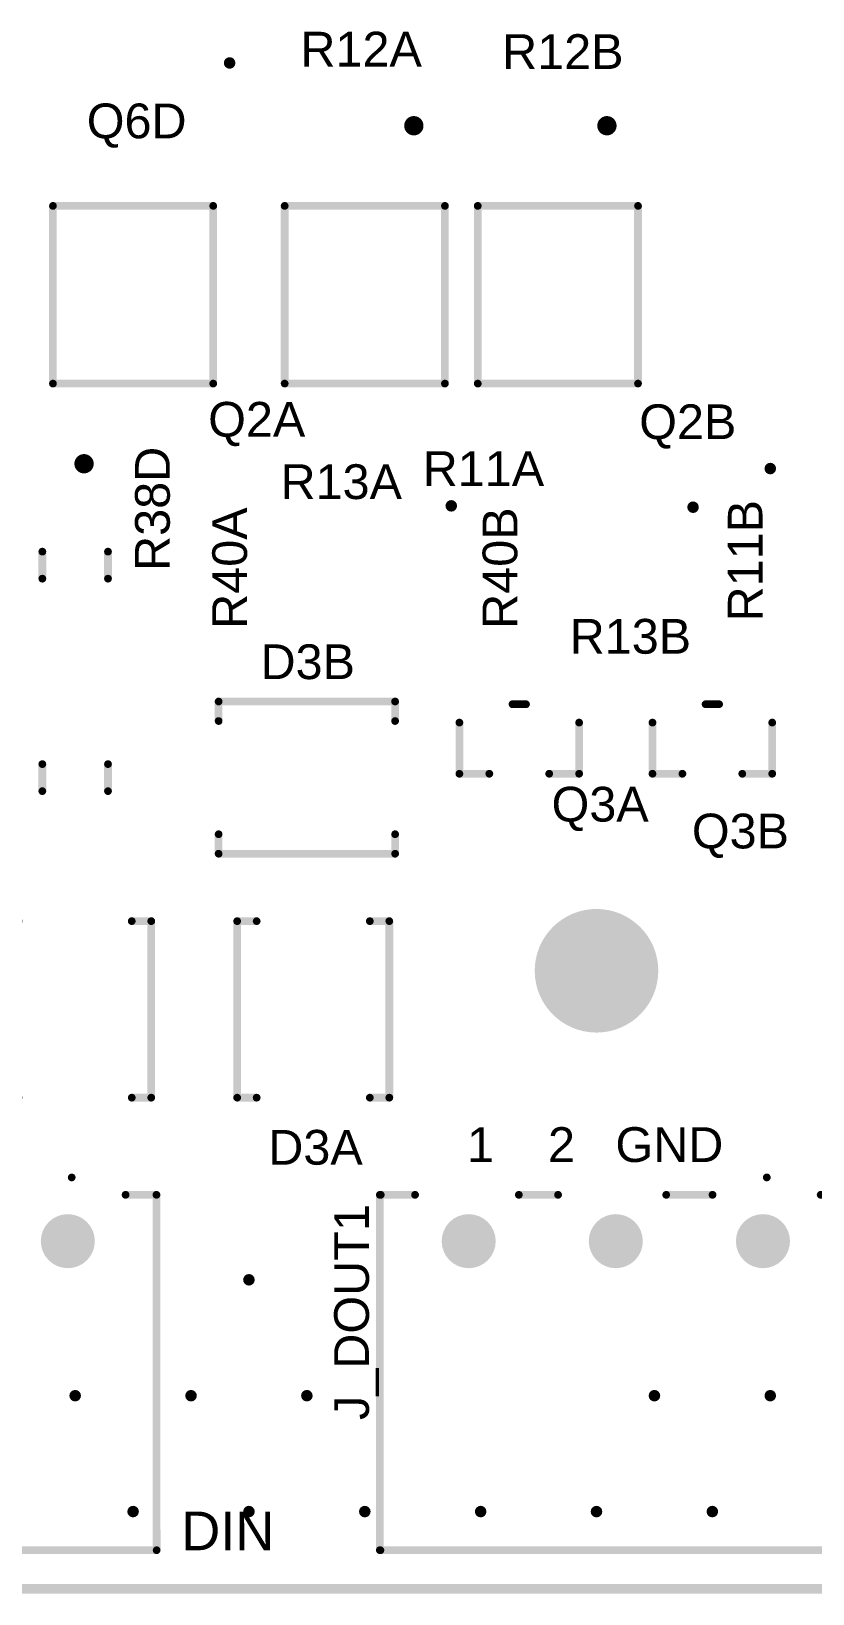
# Model space of a CAD drawing. Header units: inches. Extents: x 10 to 190, y 10 to 91.
# Drawn here: x 127.86 to 148.1, y 9.87 to 50.32 of the extents above; entities that cross this region are included whole.
import ezdxf

# ---------------------------------------------------------------- set-up
doc = ezdxf.new("R2010")
doc.units = ezdxf.units.IN
for name, color, linetype in [('Board Outline', 216, 'Continuous'), ('Pad Holes', 156, 'Continuous'), ('Top Overlay', 2, 'Continuous'), ('Via Holes', 16, 'Continuous')]:
    doc.layers.add(name, color=color, linetype=linetype)
doc.styles.add('Arial', font='', dxfattribs={"height": 0.2})
doc.styles.get('Arial').set_extended_font_data('Arial')

# ---------------------------------------------------------------- blocks, each defined once
blk = doc.blocks.new('FP_LTV_356T_D_MFG_60')
at = {"layer": 'Top Overlay'}
for points in [[(-2.3, -2.075, 0.2, 0.2, 0), (-2.3, 2.075, 0.2, 0.2, 0)], [(2.3, 2.075, 0.2, 0.2, 0), (-2.3, 2.075, 0.2, 0.2, 0)], [(2.3, -2.075, 0.2, 0.2, 0), (2.3, 2.075, 0.2, 0.2, 0)], [(2.3, -2.075, 0.2, 0.2, 0), (-2.3, -2.075, 0.2, 0.2, 0)]]:
    blk.add_lwpolyline(points, format="xyseb", dxfattribs=at)
for points in [[(-2.35, 2.075, 0.1, 0.1, 1), (-2.25, 2.075, 0.1, 0.1, 1)], [(-2.35, 2.075, 0.1, 0.1, 1), (-2.25, 2.075, 0.1, 0.1, 1)], [(2.25, 2.075, 0.1, 0.1, 1), (2.35, 2.075, 0.1, 0.1, 1)], [(2.25, 2.075, 0.1, 0.1, 1), (2.35, 2.075, 0.1, 0.1, 1)], [(-4.25, 1.27, 0.25, 0.25, 1), (-4.5, 1.27, 0.25, 0.25, 1)], [(-4.563, 1.27, 0.125, 0.125, 1), (-4.438, 1.27, 0.125, 0.125, 1)], [(-4.312, 1.27, 0.125, 0.125, 1), (-4.187, 1.27, 0.125, 0.125, 1)], [(-2.35, -2.075, 0.1, 0.1, 1), (-2.25, -2.075, 0.1, 0.1, 1)], [(-2.35, -2.075, 0.1, 0.1, 1), (-2.25, -2.075, 0.1, 0.1, 1)], [(2.25, -2.075, 0.1, 0.1, 1), (2.35, -2.075, 0.1, 0.1, 1)], [(2.25, -2.075, 0.1, 0.1, 1), (2.35, -2.075, 0.1, 0.1, 1)]]:
    blk.add_lwpolyline(points, format="xyseb", close=True, dxfattribs=at)
blk = doc.blocks.new('FP_LTV_356T_D_MFG_61')
at = {"layer": 'Top Overlay'}
for points in [[(-2.3, -2.075, 0.2, 0.2, 0), (-2.3, 2.075, 0.2, 0.2, 0)], [(2.3, 2.075, 0.2, 0.2, 0), (-2.3, 2.075, 0.2, 0.2, 0)], [(2.3, -2.075, 0.2, 0.2, 0), (2.3, 2.075, 0.2, 0.2, 0)], [(2.3, -2.075, 0.2, 0.2, 0), (-2.3, -2.075, 0.2, 0.2, 0)]]:
    blk.add_lwpolyline(points, format="xyseb", dxfattribs=at)
for points in [[(-2.35, 2.075, 0.1, 0.1, 1), (-2.25, 2.075, 0.1, 0.1, 1)], [(-2.35, 2.075, 0.1, 0.1, 1), (-2.25, 2.075, 0.1, 0.1, 1)], [(2.25, 2.075, 0.1, 0.1, 1), (2.35, 2.075, 0.1, 0.1, 1)], [(2.25, 2.075, 0.1, 0.1, 1), (2.35, 2.075, 0.1, 0.1, 1)], [(-4.25, 1.27, 0.25, 0.25, 1), (-4.5, 1.27, 0.25, 0.25, 1)], [(-4.563, 1.27, 0.125, 0.125, 1), (-4.438, 1.27, 0.125, 0.125, 1)], [(-4.312, 1.27, 0.125, 0.125, 1), (-4.187, 1.27, 0.125, 0.125, 1)], [(-2.35, -2.075, 0.1, 0.1, 1), (-2.25, -2.075, 0.1, 0.1, 1)], [(-2.35, -2.075, 0.1, 0.1, 1), (-2.25, -2.075, 0.1, 0.1, 1)], [(2.25, -2.075, 0.1, 0.1, 1), (2.35, -2.075, 0.1, 0.1, 1)], [(2.25, -2.075, 0.1, 0.1, 1), (2.35, -2.075, 0.1, 0.1, 1)]]:
    blk.add_lwpolyline(points, format="xyseb", close=True, dxfattribs=at)
blk = doc.blocks.new('FP_LTV_356T_D_MFG_62')
at = {"layer": 'Top Overlay'}
for points in [[(-2.3, 2.075, 0.2, 0.2, 0), (2.3, 2.075, 0.2, 0.2, 0)], [(-2.3, 2.075, 0.2, 0.2, 0), (-2.3, -2.075, 0.2, 0.2, 0)], [(2.3, 2.075, 0.2, 0.2, 0), (2.3, -2.075, 0.2, 0.2, 0)], [(-2.3, -2.075, 0.2, 0.2, 0), (2.3, -2.075, 0.2, 0.2, 0)]]:
    blk.add_lwpolyline(points, format="xyseb", dxfattribs=at)
for points in [[(-2.35, 2.075, 0.1, 0.1, 1), (-2.25, 2.075, 0.1, 0.1, 1)], [(-2.35, 2.075, 0.1, 0.1, 1), (-2.25, 2.075, 0.1, 0.1, 1)], [(2.25, 2.075, 0.1, 0.1, 1), (2.35, 2.075, 0.1, 0.1, 1)], [(2.25, 2.075, 0.1, 0.1, 1), (2.35, 2.075, 0.1, 0.1, 1)], [(-4.25, 1.27, 0.25, 0.25, 1), (-4.5, 1.27, 0.25, 0.25, 1)], [(-4.563, 1.27, 0.125, 0.125, 1), (-4.438, 1.27, 0.125, 0.125, 1)], [(-4.312, 1.27, 0.125, 0.125, 1), (-4.187, 1.27, 0.125, 0.125, 1)], [(-2.35, -2.075, 0.1, 0.1, 1), (-2.25, -2.075, 0.1, 0.1, 1)], [(-2.35, -2.075, 0.1, 0.1, 1), (-2.25, -2.075, 0.1, 0.1, 1)], [(2.25, -2.075, 0.1, 0.1, 1), (2.35, -2.075, 0.1, 0.1, 1)], [(2.25, -2.075, 0.1, 0.1, 1), (2.35, -2.075, 0.1, 0.1, 1)]]:
    blk.add_lwpolyline(points, format="xyseb", close=True, dxfattribs=at)
blk = doc.blocks.new('FP_SMBJ30CAHE3_52_MFG_70')
at = {"layer": 'Top Overlay'}
for points in [[(-2.285, 1.465, 0.2, 0.2, 0), (-2.285, 1.97, 0.2, 0.2, 0)], [(2.285, 1.97, 0.2, 0.2, 0), (-2.285, 1.97, 0.2, 0.2, 0)], [(2.285, 1.465, 0.2, 0.2, 0), (2.285, 1.97, 0.2, 0.2, 0)], [(-2.285, -1.97, 0.2, 0.2, 0), (-2.285, -1.465, 0.2, 0.2, 0)], [(2.285, -1.97, 0.2, 0.2, 0), (2.285, -1.465, 0.2, 0.2, 0)], [(2.285, -1.97, 0.2, 0.2, 0), (-2.285, -1.97, 0.2, 0.2, 0)]]:
    blk.add_lwpolyline(points, format="xyseb", dxfattribs=at)
for points in [[(-2.335, 1.97, 0.1, 0.1, 1), (-2.235, 1.97, 0.1, 0.1, 1)], [(-2.335, 1.97, 0.1, 0.1, 1), (-2.235, 1.97, 0.1, 0.1, 1)], [(2.235, 1.97, 0.1, 0.1, 1), (2.335, 1.97, 0.1, 0.1, 1)], [(2.235, 1.97, 0.1, 0.1, 1), (2.335, 1.97, 0.1, 0.1, 1)], [(-2.335, 1.465, 0.1, 0.1, 1), (-2.235, 1.465, 0.1, 0.1, 1)], [(2.235, 1.465, 0.1, 0.1, 1), (2.335, 1.465, 0.1, 0.1, 1)], [(-2.335, -1.465, 0.1, 0.1, 1), (-2.235, -1.465, 0.1, 0.1, 1)], [(2.235, -1.465, 0.1, 0.1, 1), (2.335, -1.465, 0.1, 0.1, 1)], [(-2.335, -1.97, 0.1, 0.1, 1), (-2.235, -1.97, 0.1, 0.1, 1)], [(-2.335, -1.97, 0.1, 0.1, 1), (-2.235, -1.97, 0.1, 0.1, 1)], [(2.235, -1.97, 0.1, 0.1, 1), (2.335, -1.97, 0.1, 0.1, 1)], [(2.235, -1.97, 0.1, 0.1, 1), (2.335, -1.97, 0.1, 0.1, 1)]]:
    blk.add_lwpolyline(points, format="xyseb", close=True, dxfattribs=at)
blk = doc.blocks.new('RESC3216X70X50ML20T25_117')
at = {"layer": 'Top Overlay'}
for points in [[(-0.35, 0.85, 0.2, 0.2, 0), (0.35, 0.85, 0.2, 0.2, 0)], [(-0.35, -0.85, 0.2, 0.2, 0), (0.35, -0.85, 0.2, 0.2, 0)]]:
    blk.add_lwpolyline(points, format="xyseb", dxfattribs=at)
for points in [[(-0.4, 0.85, 0.1, 0.1, 1), (-0.3, 0.85, 0.1, 0.1, 1)], [(0.3, 0.85, 0.1, 0.1, 1), (0.4, 0.85, 0.1, 0.1, 1)], [(-0.4, -0.85, 0.1, 0.1, 1), (-0.3, -0.85, 0.1, 0.1, 1)], [(0.3, -0.85, 0.1, 0.1, 1), (0.4, -0.85, 0.1, 0.1, 1)]]:
    blk.add_lwpolyline(points, format="xyseb", close=True, dxfattribs=at)
blk = doc.blocks.new('RESC3216X70X50ML20T25_121')
at = {"layer": 'Top Overlay'}
for points in [[(-0.35, 0.85, 0.2, 0.2, 0), (0.35, 0.85, 0.2, 0.2, 0)], [(-0.35, -0.85, 0.2, 0.2, 0), (0.35, -0.85, 0.2, 0.2, 0)]]:
    blk.add_lwpolyline(points, format="xyseb", dxfattribs=at)
for points in [[(-0.4, 0.85, 0.1, 0.1, 1), (-0.3, 0.85, 0.1, 0.1, 1)], [(0.3, 0.85, 0.1, 0.1, 1), (0.4, 0.85, 0.1, 0.1, 1)], [(-0.4, -0.85, 0.1, 0.1, 1), (-0.3, -0.85, 0.1, 0.1, 1)], [(0.3, -0.85, 0.1, 0.1, 1), (0.4, -0.85, 0.1, 0.1, 1)]]:
    blk.add_lwpolyline(points, format="xyseb", close=True, dxfattribs=at)
blk = doc.blocks.new('FP_SOT23_MFG_165')
at = {"layer": 'Top Overlay'}
for points in [[(0.9, 1.55, 0.2, 0.2, 0), (-0.425, 1.55, 0.2, 0.2, 0)], [(0.9, 0.775, 0.2, 0.2, 0), (0.9, 1.55, 0.2, 0.2, 0)], [(-0.9, -0.175, 0.2, 0.2, 0), (-0.9, 0.175, 0.2, 0.2, 0)], [(0.9, -1.55, 0.2, 0.2, 0), (0.9, -0.775, 0.2, 0.2, 0)], [(0.9, -1.55, 0.2, 0.2, 0), (-0.425, -1.55, 0.2, 0.2, 0)]]:
    blk.add_lwpolyline(points, format="xyseb", dxfattribs=at)
for points in [[(-0.475, 1.55, 0.1, 0.1, 1), (-0.375, 1.55, 0.1, 0.1, 1)], [(0.85, 1.55, 0.1, 0.1, 1), (0.95, 1.55, 0.1, 0.1, 1)], [(0.85, 1.55, 0.1, 0.1, 1), (0.95, 1.55, 0.1, 0.1, 1)], [(0.85, 0.775, 0.1, 0.1, 1), (0.95, 0.775, 0.1, 0.1, 1)], [(-0.95, 0.175, 0.1, 0.1, 1), (-0.85, 0.175, 0.1, 0.1, 1)], [(-0.95, -0.175, 0.1, 0.1, 1), (-0.85, -0.175, 0.1, 0.1, 1)], [(0.85, -0.775, 0.1, 0.1, 1), (0.95, -0.775, 0.1, 0.1, 1)], [(-0.475, -1.55, 0.1, 0.1, 1), (-0.375, -1.55, 0.1, 0.1, 1)], [(0.85, -1.55, 0.1, 0.1, 1), (0.95, -1.55, 0.1, 0.1, 1)], [(0.85, -1.55, 0.1, 0.1, 1), (0.95, -1.55, 0.1, 0.1, 1)]]:
    blk.add_lwpolyline(points, format="xyseb", close=True, dxfattribs=at)
blk = doc.blocks.new('FP_SOT23_MFG_166')
at = {"layer": 'Top Overlay'}
for points in [[(0.9, 1.55, 0.2, 0.2, 0), (-0.425, 1.55, 0.2, 0.2, 0)], [(0.9, 0.775, 0.2, 0.2, 0), (0.9, 1.55, 0.2, 0.2, 0)], [(-0.9, -0.175, 0.2, 0.2, 0), (-0.9, 0.175, 0.2, 0.2, 0)], [(0.9, -1.55, 0.2, 0.2, 0), (0.9, -0.775, 0.2, 0.2, 0)], [(0.9, -1.55, 0.2, 0.2, 0), (-0.425, -1.55, 0.2, 0.2, 0)]]:
    blk.add_lwpolyline(points, format="xyseb", dxfattribs=at)
for points in [[(-0.475, 1.55, 0.1, 0.1, 1), (-0.375, 1.55, 0.1, 0.1, 1)], [(0.85, 1.55, 0.1, 0.1, 1), (0.95, 1.55, 0.1, 0.1, 1)], [(0.85, 1.55, 0.1, 0.1, 1), (0.95, 1.55, 0.1, 0.1, 1)], [(0.85, 0.775, 0.1, 0.1, 1), (0.95, 0.775, 0.1, 0.1, 1)], [(-0.95, 0.175, 0.1, 0.1, 1), (-0.85, 0.175, 0.1, 0.1, 1)], [(-0.95, -0.175, 0.1, 0.1, 1), (-0.85, -0.175, 0.1, 0.1, 1)], [(0.85, -0.775, 0.1, 0.1, 1), (0.95, -0.775, 0.1, 0.1, 1)], [(-0.475, -1.55, 0.1, 0.1, 1), (-0.375, -1.55, 0.1, 0.1, 1)], [(0.85, -1.55, 0.1, 0.1, 1), (0.95, -1.55, 0.1, 0.1, 1)], [(0.85, -1.55, 0.1, 0.1, 1), (0.95, -1.55, 0.1, 0.1, 1)]]:
    blk.add_lwpolyline(points, format="xyseb", close=True, dxfattribs=at)
blk = doc.blocks.new('15EDGRC_3_81_03P_172')
at = {"layer": 'Pad Holes'}
h = blk.add_hatch(color=7, dxfattribs=at)
edge = h.paths.add_edge_path()
edge.add_arc((0, 0), 0.7, 0, 360)
h = blk.add_hatch(color=7, dxfattribs=at)
edge = h.paths.add_edge_path()
edge.add_arc((3.81, 0), 0.7, 0, 360)
h = blk.add_hatch(color=7, dxfattribs=at)
edge = h.paths.add_edge_path()
edge.add_arc((7.62, 0), 0.7, 0, 360)
at = {"layer": 'Top Overlay'}
for points in [[(9.906, 8, 0.2, 0.2, 0), (-2.3, 8, 0.2, 0.2, 0)], [(-2.295, -1.2, 0.2, 0.2, 0), (-2.3, 8, 0.2, 0.2, 0)], [(9.92, 8, 0.2, 0.2, 0), (9.92, -1.2, 0.2, 0.2, 0)], [(-1.495, -1.2, 0.2, 0.2, 0), (-2.295, -1.2, 0.2, 0.2, 0)], [(2.505, -1.2, 0.2, 0.2, 0), (1.305, -1.2, 0.2, 0.2, 0)], [(6.321, -1.2, 0.2, 0.2, 0), (5.305, -1.2, 0.2, 0.2, 0)], [(9.897, -1.2, 0.2, 0.2, 0), (9.008, -1.2, 0.2, 0.2, 0)], [(-0.1, -1.7, 0.1, 0.1, -1), (-0.1, -1.6, 0.1, 0.1, 0)], [(-0.1, -1.6, 0.1, 0.1, -1), (-0.1, -1.7, 0.1, 0.1, 0)], [(-0.1, -1.6, 0.1, 0.1, -1), (-0.1, -1.7, 0.1, 0.1, 0)]]:
    blk.add_lwpolyline(points, format="xyseb", dxfattribs=at)
for points in [[(-2.35, 8, 0.1, 0.1, 1), (-2.25, 8, 0.1, 0.1, 1)], [(-2.35, 8, 0.1, 0.1, 1), (-2.25, 8, 0.1, 0.1, 1)], [(9.856, 8, 0.1, 0.1, 1), (9.956, 8, 0.1, 0.1, 1)], [(9.87, 8, 0.1, 0.1, 1), (9.97, 8, 0.1, 0.1, 1)], [(-2.345, -1.2, 0.1, 0.1, 1), (-2.245, -1.2, 0.1, 0.1, 1)], [(-2.345, -1.2, 0.1, 0.1, 1), (-2.245, -1.2, 0.1, 0.1, 1)], [(-1.545, -1.2, 0.1, 0.1, 1), (-1.445, -1.2, 0.1, 0.1, 1)], [(1.255, -1.2, 0.1, 0.1, 1), (1.355, -1.2, 0.1, 0.1, 1)], [(2.455, -1.2, 0.1, 0.1, 1), (2.555, -1.2, 0.1, 0.1, 1)], [(5.255, -1.2, 0.1, 0.1, 1), (5.355, -1.2, 0.1, 0.1, 1)], [(6.271, -1.2, 0.1, 0.1, 1), (6.371, -1.2, 0.1, 0.1, 1)], [(8.958, -1.2, 0.1, 0.1, 1), (9.058, -1.2, 0.1, 0.1, 1)], [(9.847, -1.2, 0.1, 0.1, 1), (9.947, -1.2, 0.1, 0.1, 1)], [(9.87, -1.2, 0.1, 0.1, 1), (9.97, -1.2, 0.1, 0.1, 1)], [(-0.125, -1.6, 0.05, 0.05, 1), (-0.075, -1.6, 0.05, 0.05, 1)], [(-0.125, -1.6, 0.05, 0.05, 1), (-0.075, -1.6, 0.05, 0.05, 1)], [(-0.125, -1.6, 0.05, 0.05, 1), (-0.075, -1.6, 0.05, 0.05, 1)], [(-0.125, -1.7, 0.05, 0.05, 1), (-0.075, -1.7, 0.05, 0.05, 1)], [(-0.125, -1.7, 0.05, 0.05, 1), (-0.075, -1.7, 0.05, 0.05, 1)], [(-0.125, -1.7, 0.05, 0.05, 1), (-0.075, -1.7, 0.05, 0.05, 1)]]:
    blk.add_lwpolyline(points, format="xyseb", close=True, dxfattribs=at)
blk = doc.blocks.new('15EDGRC_3_81_05P_173')
at = {"layer": 'Pad Holes'}
h = blk.add_hatch(color=7, dxfattribs=at)
edge = h.paths.add_edge_path()
edge.add_arc((0, 0), 0.7, 0, 360)
h = blk.add_hatch(color=7, dxfattribs=at)
edge = h.paths.add_edge_path()
edge.add_arc((3.81, 0), 0.7, 0, 360)
h = blk.add_hatch(color=7, dxfattribs=at)
edge = h.paths.add_edge_path()
edge.add_arc((7.62, 0), 0.7, 0, 360)
h = blk.add_hatch(color=7, dxfattribs=at)
edge = h.paths.add_edge_path()
edge.add_arc((11.43, 0), 0.7, 0, 360)
h = blk.add_hatch(color=7, dxfattribs=at)
edge = h.paths.add_edge_path()
edge.add_arc((15.24, 0), 0.7, 0, 360)
at = {"layer": 'Top Overlay'}
for points in [[(17.526, 8, 0.2, 0.2, 0), (-2.3, 8, 0.2, 0.2, 0)], [(-2.295, -1.2, 0.2, 0.2, 0), (-2.3, 8, 0.2, 0.2, 0)], [(17.54, 8, 0.2, 0.2, 0), (17.54, -1.2, 0.2, 0.2, 0)], [(-1.495, -1.2, 0.2, 0.2, 0), (-2.295, -1.2, 0.2, 0.2, 0)], [(2.505, -1.2, 0.2, 0.2, 0), (1.305, -1.2, 0.2, 0.2, 0)], [(6.321, -1.2, 0.2, 0.2, 0), (5.305, -1.2, 0.2, 0.2, 0)], [(9.897, -1.2, 0.2, 0.2, 0), (9.008, -1.2, 0.2, 0.2, 0)], [(13.834, -1.2, 0.2, 0.2, 0), (12.945, -1.2, 0.2, 0.2, 0)], [(17.517, -1.2, 0.2, 0.2, 0), (16.628, -1.2, 0.2, 0.2, 0)], [(-0.1, -1.7, 0.1, 0.1, -1), (-0.1, -1.6, 0.1, 0.1, 0)], [(-0.1, -1.6, 0.1, 0.1, -1), (-0.1, -1.7, 0.1, 0.1, 0)], [(-0.1, -1.6, 0.1, 0.1, -1), (-0.1, -1.7, 0.1, 0.1, 0)]]:
    blk.add_lwpolyline(points, format="xyseb", dxfattribs=at)
for points in [[(-2.35, 8, 0.1, 0.1, 1), (-2.25, 8, 0.1, 0.1, 1)], [(-2.35, 8, 0.1, 0.1, 1), (-2.25, 8, 0.1, 0.1, 1)], [(17.476, 8, 0.1, 0.1, 1), (17.576, 8, 0.1, 0.1, 1)], [(17.49, 8, 0.1, 0.1, 1), (17.59, 8, 0.1, 0.1, 1)], [(-2.345, -1.2, 0.1, 0.1, 1), (-2.245, -1.2, 0.1, 0.1, 1)], [(-2.345, -1.2, 0.1, 0.1, 1), (-2.245, -1.2, 0.1, 0.1, 1)], [(-1.545, -1.2, 0.1, 0.1, 1), (-1.445, -1.2, 0.1, 0.1, 1)], [(1.255, -1.2, 0.1, 0.1, 1), (1.355, -1.2, 0.1, 0.1, 1)], [(2.455, -1.2, 0.1, 0.1, 1), (2.555, -1.2, 0.1, 0.1, 1)], [(5.255, -1.2, 0.1, 0.1, 1), (5.355, -1.2, 0.1, 0.1, 1)], [(6.271, -1.2, 0.1, 0.1, 1), (6.371, -1.2, 0.1, 0.1, 1)], [(8.958, -1.2, 0.1, 0.1, 1), (9.058, -1.2, 0.1, 0.1, 1)], [(9.847, -1.2, 0.1, 0.1, 1), (9.947, -1.2, 0.1, 0.1, 1)], [(12.895, -1.2, 0.1, 0.1, 1), (12.995, -1.2, 0.1, 0.1, 1)], [(13.784, -1.2, 0.1, 0.1, 1), (13.884, -1.2, 0.1, 0.1, 1)], [(16.578, -1.2, 0.1, 0.1, 1), (16.678, -1.2, 0.1, 0.1, 1)], [(17.467, -1.2, 0.1, 0.1, 1), (17.567, -1.2, 0.1, 0.1, 1)], [(17.49, -1.2, 0.1, 0.1, 1), (17.59, -1.2, 0.1, 0.1, 1)], [(-0.125, -1.6, 0.05, 0.05, 1), (-0.075, -1.6, 0.05, 0.05, 1)], [(-0.125, -1.6, 0.05, 0.05, 1), (-0.075, -1.6, 0.05, 0.05, 1)], [(-0.125, -1.6, 0.05, 0.05, 1), (-0.075, -1.6, 0.05, 0.05, 1)], [(-0.125, -1.7, 0.05, 0.05, 1), (-0.075, -1.7, 0.05, 0.05, 1)], [(-0.125, -1.7, 0.05, 0.05, 1), (-0.075, -1.7, 0.05, 0.05, 1)], [(-0.125, -1.7, 0.05, 0.05, 1), (-0.075, -1.7, 0.05, 0.05, 1)]]:
    blk.add_lwpolyline(points, format="xyseb", close=True, dxfattribs=at)
blk = doc.blocks.new('FP_SMBJ30CAHE3_52_MFG_183')
at = {"layer": 'Top Overlay'}
for points in [[(-2.285, 1.97, 0.2, 0.2, 0), (-2.285, 1.465, 0.2, 0.2, 0)], [(2.285, 1.97, 0.2, 0.2, 0), (-2.285, 1.97, 0.2, 0.2, 0)], [(2.285, 1.97, 0.2, 0.2, 0), (2.285, 1.465, 0.2, 0.2, 0)], [(-2.285, -1.465, 0.2, 0.2, 0), (-2.285, -1.97, 0.2, 0.2, 0)], [(2.285, -1.465, 0.2, 0.2, 0), (2.285, -1.97, 0.2, 0.2, 0)], [(2.285, -1.97, 0.2, 0.2, 0), (-2.285, -1.97, 0.2, 0.2, 0)]]:
    blk.add_lwpolyline(points, format="xyseb", dxfattribs=at)
for points in [[(-2.335, 1.97, 0.1, 0.1, 1), (-2.235, 1.97, 0.1, 0.1, 1)], [(-2.335, 1.97, 0.1, 0.1, 1), (-2.235, 1.97, 0.1, 0.1, 1)], [(2.235, 1.97, 0.1, 0.1, 1), (2.335, 1.97, 0.1, 0.1, 1)], [(2.235, 1.97, 0.1, 0.1, 1), (2.335, 1.97, 0.1, 0.1, 1)], [(-2.335, 1.465, 0.1, 0.1, 1), (-2.235, 1.465, 0.1, 0.1, 1)], [(2.235, 1.465, 0.1, 0.1, 1), (2.335, 1.465, 0.1, 0.1, 1)], [(-2.335, -1.465, 0.1, 0.1, 1), (-2.235, -1.465, 0.1, 0.1, 1)], [(2.235, -1.465, 0.1, 0.1, 1), (2.335, -1.465, 0.1, 0.1, 1)], [(-2.335, -1.97, 0.1, 0.1, 1), (-2.235, -1.97, 0.1, 0.1, 1)], [(-2.335, -1.97, 0.1, 0.1, 1), (-2.235, -1.97, 0.1, 0.1, 1)], [(2.235, -1.97, 0.1, 0.1, 1), (2.335, -1.97, 0.1, 0.1, 1)], [(2.235, -1.97, 0.1, 0.1, 1), (2.335, -1.97, 0.1, 0.1, 1)]]:
    blk.add_lwpolyline(points, format="xyseb", close=True, dxfattribs=at)
blk = doc.blocks.new('FP_SMBJ30CAHE3_52_MFG_184')
at = {"layer": 'Top Overlay'}
for points in [[(-2.285, 1.97, 0.2, 0.2, 0), (-2.285, 1.465, 0.2, 0.2, 0)], [(-2.285, 1.97, 0.2, 0.2, 0), (2.285, 1.97, 0.2, 0.2, 0)], [(2.285, 1.97, 0.2, 0.2, 0), (2.285, 1.465, 0.2, 0.2, 0)], [(-2.285, -1.465, 0.2, 0.2, 0), (-2.285, -1.97, 0.2, 0.2, 0)], [(2.285, -1.465, 0.2, 0.2, 0), (2.285, -1.97, 0.2, 0.2, 0)], [(-2.285, -1.97, 0.2, 0.2, 0), (2.285, -1.97, 0.2, 0.2, 0)]]:
    blk.add_lwpolyline(points, format="xyseb", dxfattribs=at)
for points in [[(-2.335, 1.97, 0.1, 0.1, 1), (-2.235, 1.97, 0.1, 0.1, 1)], [(-2.335, 1.97, 0.1, 0.1, 1), (-2.235, 1.97, 0.1, 0.1, 1)], [(2.235, 1.97, 0.1, 0.1, 1), (2.335, 1.97, 0.1, 0.1, 1)], [(2.235, 1.97, 0.1, 0.1, 1), (2.335, 1.97, 0.1, 0.1, 1)], [(-2.335, 1.465, 0.1, 0.1, 1), (-2.235, 1.465, 0.1, 0.1, 1)], [(2.235, 1.465, 0.1, 0.1, 1), (2.335, 1.465, 0.1, 0.1, 1)], [(-2.335, -1.465, 0.1, 0.1, 1), (-2.235, -1.465, 0.1, 0.1, 1)], [(2.235, -1.465, 0.1, 0.1, 1), (2.335, -1.465, 0.1, 0.1, 1)], [(-2.335, -1.97, 0.1, 0.1, 1), (-2.235, -1.97, 0.1, 0.1, 1)], [(-2.335, -1.97, 0.1, 0.1, 1), (-2.235, -1.97, 0.1, 0.1, 1)], [(2.235, -1.97, 0.1, 0.1, 1), (2.335, -1.97, 0.1, 0.1, 1)], [(2.235, -1.97, 0.1, 0.1, 1), (2.335, -1.97, 0.1, 0.1, 1)]]:
    blk.add_lwpolyline(points, format="xyseb", close=True, dxfattribs=at)

msp = doc.modelspace()

# ---------------------------------------------------------------- hatches: boundary and pattern name
at = {"layer": 'Pad Holes'}
h = msp.add_hatch(color=7, dxfattribs=at)
edge = h.paths.add_edge_path()
edge.add_arc((142.5, 26), 1.6, 0, 360)
at = {"layer": 'Via Holes'}
h = msp.add_hatch(color=7, dxfattribs=at)
edge = h.paths.add_edge_path()
edge.add_arc((133, 49.5), 0.15, 0, 360)
h = msp.add_hatch(color=7, dxfattribs=at)
edge = h.paths.add_edge_path()
edge.add_arc((147, 39), 0.15, 0, 360)
h = msp.add_hatch(color=7, dxfattribs=at)
edge = h.paths.add_edge_path()
edge.add_arc((138.739, 38.035), 0.15, 0, 360)
h = msp.add_hatch(color=7, dxfattribs=at)
edge = h.paths.add_edge_path()
edge.add_arc((145, 38), 0.15, 0, 360)
h = msp.add_hatch(color=7, dxfattribs=at)
edge = h.paths.add_edge_path()
edge.add_arc((133.5, 18), 0.15, 0, 360)
h = msp.add_hatch(color=7, dxfattribs=at)
edge = h.paths.add_edge_path()
edge.add_arc((129, 15), 0.15, 0, 360)
h = msp.add_hatch(color=7, dxfattribs=at)
edge = h.paths.add_edge_path()
edge.add_arc((132, 15), 0.15, 0, 360)
h = msp.add_hatch(color=7, dxfattribs=at)
edge = h.paths.add_edge_path()
edge.add_arc((135, 15), 0.15, 0, 360)
h = msp.add_hatch(color=7, dxfattribs=at)
edge = h.paths.add_edge_path()
edge.add_arc((144, 15), 0.15, 0, 360)
h = msp.add_hatch(color=7, dxfattribs=at)
edge = h.paths.add_edge_path()
edge.add_arc((147, 15), 0.15, 0, 360)
h = msp.add_hatch(color=7, dxfattribs=at)
edge = h.paths.add_edge_path()
edge.add_arc((130.5, 12), 0.15, 0, 360)
h = msp.add_hatch(color=7, dxfattribs=at)
edge = h.paths.add_edge_path()
edge.add_arc((133.5, 12), 0.15, 0, 360)
h = msp.add_hatch(color=7, dxfattribs=at)
edge = h.paths.add_edge_path()
edge.add_arc((136.5, 12), 0.15, 0, 360)
h = msp.add_hatch(color=7, dxfattribs=at)
edge = h.paths.add_edge_path()
edge.add_arc((139.5, 12), 0.15, 0, 360)
h = msp.add_hatch(color=7, dxfattribs=at)
edge = h.paths.add_edge_path()
edge.add_arc((142.5, 12), 0.15, 0, 360)
h = msp.add_hatch(color=7, dxfattribs=at)
edge = h.paths.add_edge_path()
edge.add_arc((145.5, 12), 0.15, 0, 360)

# ---------------------------------------------------------------- linework, layer by layer
at = {"layer": 'Board Outline'}
msp.add_lwpolyline([(10, 10, 0.254, 0.254, 0), (190, 10, 0.254, 0.254, 0)], format="xyseb", dxfattribs=at)

# ---------------------------------------------------------------- block references
for name, p, rotation in [('FP_LTV_356T_D_MFG_61', (136.5, 43.5), 270), ('FP_LTV_356T_D_MFG_60', (141.5, 43.5), 270), ('FP_LTV_356T_D_MFG_62', (130.5, 43.5), 90), ('RESC3216X70X50ML20T25_117', (129, 36.5), 90), ('FP_SMBJ30CAHE3_52_MFG_183', (135, 31), 180), ('FP_SOT23_MFG_166', (140.5, 32), 270), ('FP_SOT23_MFG_165', (145.5, 32), 270), ('RESC3216X70X50ML20T25_121', (129, 31), 90), ('FP_SMBJ30CAHE3_52_MFG_70', (129, 25), 270), ('FP_SMBJ30CAHE3_52_MFG_184', (135.165, 25), 90), ('15EDGRC_3_81_05P_173', (128.81, 19), 180), ('15EDGRC_3_81_03P_172', (146.81, 19), 180)]:
    msp.add_blockref(name, p, dxfattribs=dict(rotation=rotation))

# ---------------------------------------------------------------- texts
at = {"layer": 'Top Overlay', "style": 'Arial'}
for s, height, p in [('R12A', 0.9, (134.833, 49.408)), ('R12B', 0.9, (140.056, 49.344)), ('Q6D', 0.9, (129.3, 47.55)), ('Q2A', 0.9, (132.444, 39.825)), ('Q2B', 0.9, (143.606, 39.762)), ('R11A', 0.9, (138, 38.55)), ('R13A', 0.9, (134.318, 38.211)), ('R13B', 0.9, (141.806, 34.208)), ('D3B', 0.9, (133.8, 33.55)), ('Q3A', 0.9, (141.336, 29.862)), ('Q3B', 0.9, (144.969, 29.167)), ('D3A', 0.9, (134.001, 20.98)), ('1    2   GND', 0.9, (139.147, 21.05)), ('DIN', 1, (131.75, 11))]:
    msp.add_text(s, height=height, dxfattribs=at).set_placement(p)
for s, p in [('R38D', (131.45, 36.351)), ('R11B', (146.8, 35.042)), ('R40A', (133.45, 34.851)), ('R40B', (140.45, 34.851)), ('J_DOUT1', (136.607, 14.371))]:
    msp.add_text(s, height=0.9, rotation=90, dxfattribs=at).set_placement(p)

doc.saveas('drawing.dxf')
